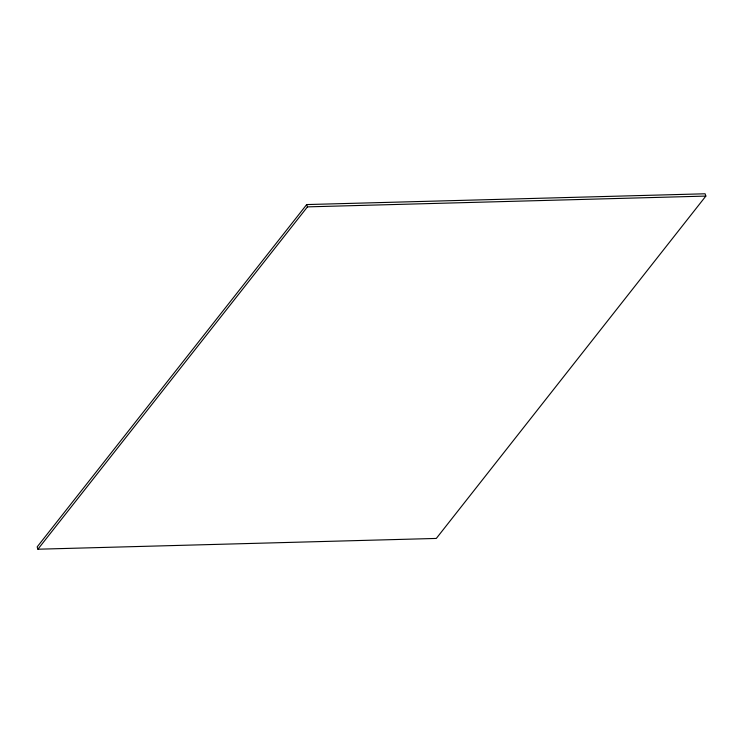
<?xml version="1.0" encoding="UTF-8"?>
<svg xmlns="http://www.w3.org/2000/svg" width="743" height="743" viewBox="0 0 743 743"><rect width="100%" height="100%" fill="white"/><g stroke="black" fill="none" stroke-linecap="round" stroke-linejoin="round"><path stroke-width="1.11" d="M306.692 204.566L37.15 546.913L37.912 549.216L436.308 538.434L705.85 196.087L705.088 193.784L306.692 204.566L307.453 206.87L37.912 549.216M307.453 206.87L705.85 196.087"/></g></svg>
